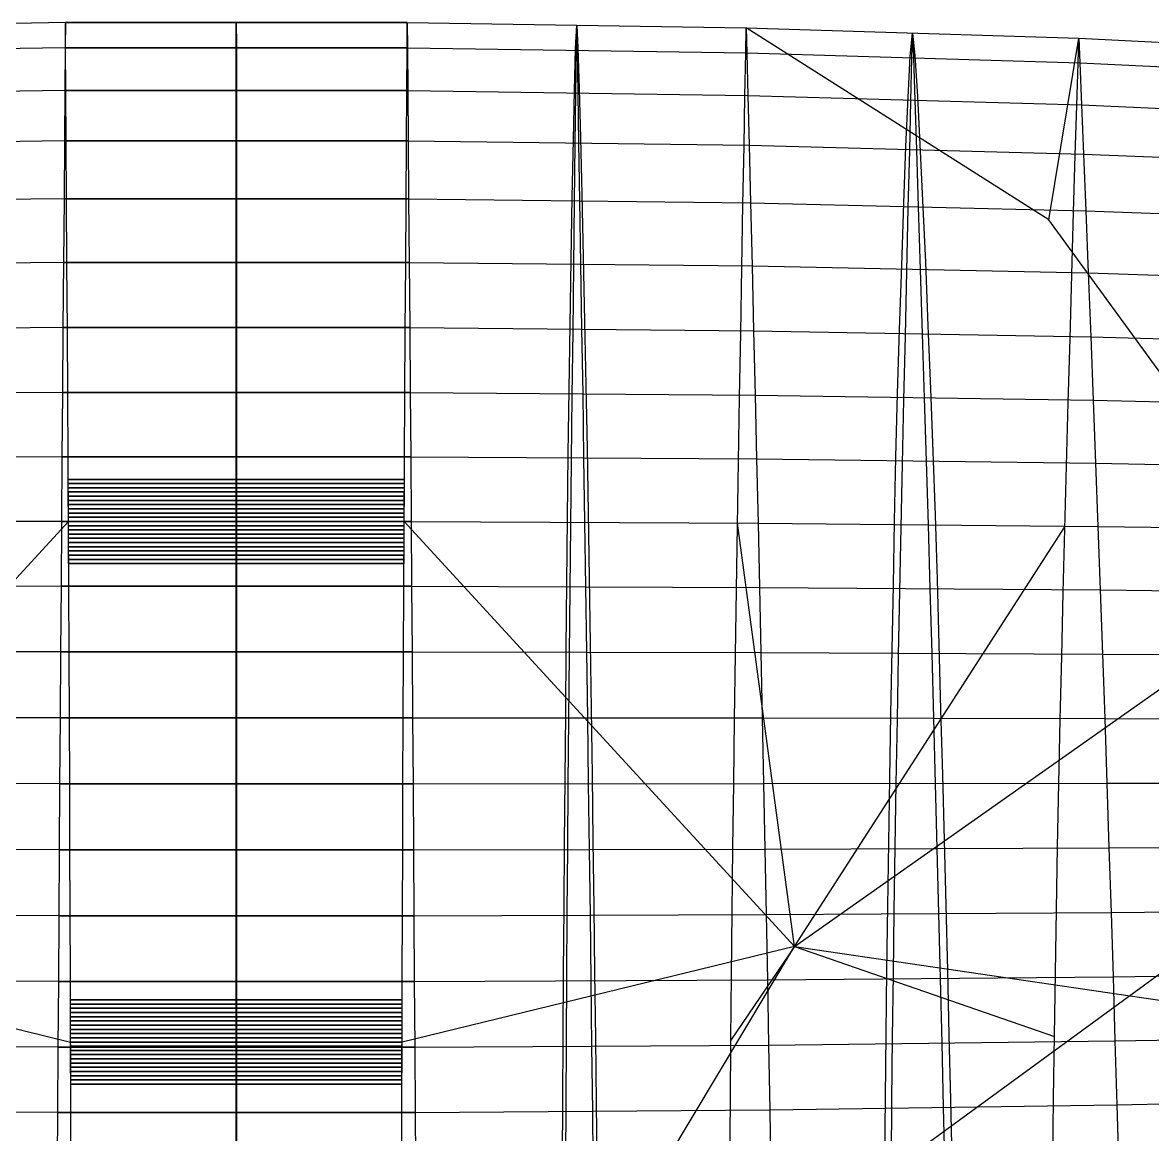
# Model space of a CAD drawing. Extents: x -454 to 454, y -3 to 309.
# Drawn here: x -30.5 to 130.6, y 150.8 to 309.2 of the extents above; entities that cross this region are included whole.
import ezdxf

# ---------------------------------------------------------------- set-up
doc = ezdxf.new("R2010")
doc.units = 0

msp = doc.modelspace()

# ---------------------------------------------------------------- linework, layer by layer
at = {"layer": 'default', "color": 5, "linetype": 'CONTINUOUS'}
for p, q in [((-24.36, 309.24, 0.46), (-72.697, 308.49, 4.192)), ((-24.36, 309.24, 0.46), (-72.697, 308.49, 4.192)), ((-24.36, 309.24, 0.46), (-24.39, 305.655, -0.34)), ((-24.36, 309.24, 0.46), (24.36, 309.24, 0.46)), ((24.36, 309.24, 0.46), (-24.36, 309.24, 0.46)), ((24.36, 309.24, 0.46), (-24.36, 309.24, 0.46)), ((24.36, 309.24, 0.46), (24.39, 305.655, -0.34)), ((24.36, 309.24, 0.46), (72.697, 308.49, 4.192)), ((24.36, 309.24, 0.46), (72.697, 308.49, 4.192)), ((72.697, 308.49, 4.192), (72.787, 304.93, 3.401)), ((72.697, 308.49, 4.192), (120.119, 307, 11.538)), ((72.697, 308.49, 4.192), (120.119, 307, 11.538)), ((120.119, 307, 11.538), (120.264, 303.491, 10.762)), ((120.119, 307, 11.538), (166.143, 304.789, 22.268)), ((120.119, 307, 11.538), (166.143, 304.789, 22.268)), ((-24.39, 305.655, -0.34), (-72.787, 304.93, 3.401)), ((-24.39, 305.655, -0.34), (-24.441, 299.545, -1.688)), ((-24.39, 305.655, -0.34), (24.39, 305.655, -0.34)), ((24.39, 305.655, -0.34), (-24.39, 305.655, -0.34)), ((24.39, 305.655, -0.34), (24.441, 299.545, -1.688)), ((24.39, 305.655, -0.34), (72.787, 304.93, 3.401)), ((72.787, 304.93, 3.401), (72.939, 298.864, 2.066)), ((72.787, 304.93, 3.401), (120.264, 303.491, 10.762)), ((120.264, 303.491, 10.762), (120.508, 297.512, 9.453)), ((120.264, 303.491, 10.762), (166.343, 301.357, 21.516)), ((-24.441, 299.545, -1.688), (-72.939, 298.864, 2.066)), ((-24.441, 299.545, -1.688), (-24.5, 292.384, -3.26)), ((-24.441, 299.545, -1.688), (24.441, 299.545, -1.688)), ((24.441, 299.545, -1.688), (-24.441, 299.545, -1.688)), ((24.441, 299.545, -1.688), (24.5, 292.384, -3.26)), ((24.441, 299.545, -1.688), (72.939, 298.864, 2.066)), ((72.939, 298.864, 2.066), (73.115, 291.754, 0.51)), ((72.939, 298.864, 2.066), (120.508, 297.512, 9.453)), ((120.508, 297.512, 9.453), (120.793, 290.504, 7.929)), ((120.508, 297.512, 9.453), (166.68, 295.507, 20.248)), ((-24.5, 292.384, -3.26), (-73.115, 291.754, 0.51)), ((-24.5, 292.384, -3.26), (-24.568, 284.126, -5.048)), ((-24.5, 292.384, -3.26), (24.5, 292.384, -3.26)), ((24.5, 292.384, -3.26), (-24.5, 292.384, -3.26)), ((24.5, 292.384, -3.26), (24.568, 284.126, -5.048)), ((24.5, 292.384, -3.26), (73.115, 291.754, 0.51)), ((73.115, 291.754, 0.51), (73.316, 283.555, -1.259)), ((73.115, 291.754, 0.51), (120.793, 290.504, 7.929)), ((120.793, 290.504, 7.929), (121.118, 282.423, 6.194)), ((120.793, 290.504, 7.929), (167.074, 288.651, 18.77)), ((-24.568, 284.126, -5.048), (-73.316, 283.555, -1.259)), ((-24.568, 284.126, -5.048), (-24.641, 275.08, -6.983)), ((-24.568, 284.126, -5.048), (24.568, 284.126, -5.048)), ((24.568, 284.126, -5.048), (-24.568, 284.126, -5.048)), ((24.568, 284.126, -5.048), (24.641, 275.08, -6.983)), ((24.568, 284.126, -5.048), (73.316, 283.555, -1.259)), ((73.316, 283.555, -1.259), (73.534, 274.574, -3.175)), ((73.316, 283.555, -1.259), (121.118, 282.423, 6.194)), ((121.118, 282.423, 6.194), (121.469, 273.57, 4.316)), ((121.118, 282.423, 6.194), (167.521, 280.745, 17.088)), ((-24.641, 275.08, -6.983), (-73.534, 274.574, -3.175)), ((-24.641, 275.08, -6.983), (-24.715, 265.774, -8.946)), ((-24.641, 275.08, -6.983), (24.641, 275.08, -6.983)), ((24.641, 275.08, -6.983), (-24.641, 275.08, -6.983)), ((24.641, 275.08, -6.983), (24.715, 265.774, -8.946)), ((24.641, 275.08, -6.983), (73.534, 274.574, -3.175)), ((73.534, 274.574, -3.175), (73.755, 265.334, -5.118)), ((73.534, 274.574, -3.175), (121.469, 273.57, 4.316)), ((121.469, 273.57, 4.316), (121.825, 264.463, 2.411)), ((121.469, 273.57, 4.316), (168.006, 272.084, 15.267)), ((-24.715, 265.774, -8.946), (-73.755, 265.334, -5.118)), ((-24.715, 265.774, -8.946), (-24.787, 256.536, -10.861)), ((-24.715, 265.774, -8.946), (24.715, 265.774, -8.946)), ((24.715, 265.774, -8.946), (-24.715, 265.774, -8.946)), ((24.715, 265.774, -8.946), (24.787, 256.536, -10.861)), ((24.715, 265.774, -8.946), (73.755, 265.334, -5.118)), ((73.755, 265.334, -5.118), (73.97, 256.162, -7.014)), ((73.755, 265.334, -5.118), (121.825, 264.463, 2.411)), ((121.825, 264.463, 2.411), (122.173, 255.423, 0.552)), ((121.825, 264.463, 2.411), (168.497, 263.174, 13.42)), ((-24.787, 256.536, -10.861), (-73.97, 256.162, -7.014)), ((-24.787, 256.536, -10.861), (-24.857, 247.366, -12.727)), ((-24.787, 256.536, -10.861), (24.787, 256.536, -10.861)), ((24.787, 256.536, -10.861), (-24.787, 256.536, -10.861)), ((24.787, 256.536, -10.861), (24.857, 247.366, -12.727)), ((24.787, 256.536, -10.861), (73.97, 256.162, -7.014)), ((73.97, 256.162, -7.014), (74.18, 247.058, -8.862)), ((73.97, 256.162, -7.014), (122.173, 255.423, 0.552)), ((122.173, 255.423, 0.552), (122.511, 246.449, -1.26)), ((122.173, 255.423, 0.552), (168.977, 254.329, 11.618)), ((-24.857, 247.366, -12.727), (-74.18, 247.058, -8.862)), ((-24.857, 247.366, -12.727), (-24.927, 238.175, -14.563)), ((-24.857, 247.366, -12.727), (24.857, 247.366, -12.727)), ((24.857, 247.366, -12.727), (-24.857, 247.366, -12.727)), ((24.857, 247.366, -12.727), (24.927, 238.175, -14.563)), ((24.857, 247.366, -12.727), (74.18, 247.058, -8.862)), ((74.18, 247.058, -8.862), (74.386, 237.932, -10.68)), ((74.18, 247.058, -8.862), (122.511, 246.449, -1.26)), ((122.511, 246.449, -1.26), (122.845, 237.453, -3.042)), ((122.511, 246.449, -1.26), (169.444, 245.55, 9.861)), ((-24.927, 238.175, -14.563), (-74.386, 237.932, -10.68)), ((-24.927, 238.175, -14.563), (-24.995, 228.918, -16.368)), ((-24.927, 238.175, -14.563), (24.927, 238.175, -14.563)), ((24.927, 238.175, -14.563), (-24.927, 238.175, -14.563)), ((24.927, 238.175, -14.563), (24.995, 228.918, -16.368)), ((24.927, 238.175, -14.563), (74.386, 237.932, -10.68)), ((74.386, 237.932, -10.68), (74.589, 228.742, -12.467)), ((74.386, 237.932, -10.68), (122.845, 237.453, -3.042)), ((122.845, 237.453, -3.042), (123.172, 228.395, -4.796)), ((122.845, 237.453, -3.042), (169.904, 236.749, 8.132)), ((-24.995, 228.918, -16.368), (-74.589, 228.742, -12.467)), ((-24.995, 228.918, -16.368), (-25.061, 219.582, -18.139)), ((-24.995, 228.918, -16.368), (24.995, 228.918, -16.368)), ((24.995, 228.918, -16.368), (-24.995, 228.918, -16.368)), ((24.995, 228.918, -16.368), (25.061, 219.582, -18.139)), ((24.995, 228.918, -16.368), (74.589, 228.742, -12.467)), ((74.589, 228.742, -12.467), (74.789, 219.471, -14.22)), ((74.589, 228.742, -12.467), (123.172, 228.395, -4.796)), ((123.172, 228.395, -4.796), (123.494, 219.257, -6.515)), ((123.172, 228.395, -4.796), (170.357, 227.886, 6.431)), ((-25.061, 219.582, -18.139), (-74.789, 219.471, -14.22)), ((-25.061, 219.582, -18.139), (-25.127, 210.199, -19.875)), ((-25.061, 219.582, -18.139), (25.061, 219.582, -18.139)), ((25.061, 219.582, -18.139), (-25.061, 219.582, -18.139)), ((25.061, 219.582, -18.139), (25.127, 210.199, -19.875)), ((25.061, 219.582, -18.139), (74.789, 219.471, -14.22)), ((74.789, 219.471, -14.22), (74.984, 210.155, -15.94)), ((74.789, 219.471, -14.22), (123.494, 219.257, -6.515)), ((123.494, 219.257, -6.515), (123.809, 210.074, -8.202)), ((123.494, 219.257, -6.515), (170.801, 218.947, 4.762)), ((-25.127, 210.199, -19.875), (-74.984, 210.155, -15.94)), ((-25.127, 210.199, -19.875), (-25.191, 200.791, -21.564)), ((-25.127, 210.199, -19.875), (25.127, 210.199, -19.875)), ((25.127, 210.199, -19.875), (-25.127, 210.199, -19.875)), ((25.127, 210.199, -19.875), (25.191, 200.791, -21.564)), ((25.127, 210.199, -19.875), (74.984, 210.155, -15.94)), ((74.984, 210.155, -15.94), (75.174, 200.814, -17.612)), ((74.984, 210.155, -15.94), (123.809, 210.074, -8.202)), ((123.809, 210.074, -8.202), (124.116, 200.867, -9.843)), ((123.809, 210.074, -8.202), (171.237, 209.962, 3.125)), ((-25.191, 200.791, -21.564), (-75.174, 200.814, -17.612)), ((-25.191, 200.791, -21.564), (-25.253, 191.38, -23.211)), ((-25.191, 200.791, -21.564), (25.191, 200.791, -21.564)), ((25.191, 200.791, -21.564), (-25.191, 200.791, -21.564)), ((25.191, 200.791, -21.564), (75.174, 200.814, -17.612)), ((25.191, 200.791, -21.564), (25.253, 191.38, -23.211)), ((75.174, 200.814, -17.612), (124.116, 200.867, -9.843)), ((75.174, 200.814, -17.612), (75.359, 191.47, -19.243)), ((124.116, 200.867, -9.843), (171.66, 200.954, 1.532)), ((124.116, 200.867, -9.843), (124.416, 191.657, -11.444)), ((124.416, 191.657, -11.444), (172.074, 191.943, -0.023)), ((-25.253, 191.38, -23.211), (-75.359, 191.47, -19.243)), ((-25.253, 191.38, -23.211), (-25.313, 181.981, -24.813)), ((-25.253, 191.38, -23.211), (25.253, 191.38, -23.211)), ((25.253, 191.38, -23.211), (-25.253, 191.38, -23.211)), ((25.253, 191.38, -23.211), (75.359, 191.47, -19.243)), ((25.253, 191.38, -23.211), (25.313, 181.981, -24.813)), ((75.359, 191.47, -19.243), (124.416, 191.657, -11.444)), ((75.359, 191.47, -19.243), (75.539, 182.139, -20.83)), ((124.416, 191.657, -11.444), (124.707, 182.459, -13.002)), ((-25.313, 181.981, -24.813), (-75.539, 182.139, -20.83)), ((25.313, 181.981, -24.813), (75.539, 182.139, -20.83)), ((75.539, 182.139, -20.83), (124.707, 182.459, -13.002)), ((75.539, 182.139, -20.83), (75.715, 172.829, -22.381)), ((124.707, 182.459, -13.002), (172.477, 182.943, -1.537)), ((124.707, 182.459, -13.002), (124.991, 173.282, -14.524)), ((-25.313, 181.981, -24.813), (-25.372, 172.605, -26.378)), ((-25.313, 181.981, -24.813), (25.313, 181.981, -24.813)), ((25.313, 181.981, -24.813), (-25.313, 181.981, -24.813)), ((25.313, 181.981, -24.813), (25.372, 172.605, -26.378)), ((-25.372, 172.605, -26.378), (-75.715, 172.829, -22.381)), ((-25.372, 172.605, -26.378), (-25.429, 163.256, -27.895)), ((-25.372, 172.605, -26.378), (25.372, 172.605, -26.378)), ((25.372, 172.605, -26.378), (-25.372, 172.605, -26.378)), ((25.372, 172.605, -26.378), (75.715, 172.829, -22.381)), ((25.372, 172.605, -26.378), (25.429, 163.256, -27.895)), ((75.715, 172.829, -22.381), (124.991, 173.282, -14.524)), ((75.715, 172.829, -22.381), (75.886, 163.546, -23.883)), ((124.991, 173.282, -14.524), (172.87, 173.964, -3.015)), ((124.991, 173.282, -14.524), (125.267, 164.132, -16)), ((125.267, 164.132, -16), (173.252, 165.012, -4.449)), ((-25.429, 163.256, -27.895), (-75.886, 163.546, -23.883)), ((-25.429, 163.256, -27.895), (-25.485, 153.944, -29.364)), ((-25.429, 163.256, -27.895), (25.429, 163.256, -27.895)), ((25.429, 163.256, -27.895), (-25.429, 163.256, -27.895)), ((25.429, 163.256, -27.895), (75.886, 163.546, -23.883)), ((25.429, 163.256, -27.895), (25.485, 153.944, -29.364)), ((75.886, 163.546, -23.883), (125.267, 164.132, -16)), ((75.886, 163.546, -23.883), (76.051, 154.3, -25.338)), ((125.267, 164.132, -16), (125.534, 155.018, -17.429)), ((76.051, 154.3, -25.338), (125.534, 155.018, -17.429)), ((125.534, 155.018, -17.429), (173.621, 156.094, -5.838)), ((125.534, 155.018, -17.429), (125.792, 145.946, -18.805)), ((-25.485, 153.944, -29.364), (-76.051, 154.3, -25.338)), ((-25.485, 153.944, -29.364), (-25.538, 144.675, -30.777)), ((-25.485, 153.944, -29.364), (25.485, 153.944, -29.364)), ((25.485, 153.944, -29.364), (-25.485, 153.944, -29.364)), ((25.485, 153.944, -29.364), (76.051, 154.3, -25.338)), ((25.485, 153.944, -29.364), (25.538, 144.675, -30.777)), ((76.051, 154.3, -25.338), (76.211, 145.097, -26.739))]:
    msp.add_line(p, q, dxfattribs=at)
at = {"layer": 'default', "color": 3, "linetype": 'CONTINUOUS'}
for p, q in [((-24.337, 305.63, 1.064), (-24.36, 309.24, 0.46)), ((24.337, 305.63, 1.064), (24.36, 309.24, 0.46)), ((72.63, 304.905, 4.787), (72.697, 308.49, 4.192)), ((120.011, 303.465, 12.114), (120.119, 307, 11.538)), ((-24.299, 299.477, 2.083), (-24.337, 305.63, 1.064)), ((24.299, 299.477, 2.083), (24.337, 305.63, 1.064)), ((72.516, 298.794, 5.79), (72.63, 304.905, 4.787)), ((119.829, 297.439, 13.085), (120.011, 303.465, 12.114)), ((-24.254, 292.26, 3.267), (-24.299, 299.477, 2.083)), ((24.254, 292.26, 3.267), (24.299, 299.477, 2.083)), ((72.384, 291.628, 6.954), (72.516, 298.794, 5.79)), ((119.618, 290.373, 14.214), (119.829, 297.439, 13.085)), ((-24.204, 283.947, 4.609), (-24.254, 292.26, 3.267)), ((24.204, 283.947, 4.609), (24.254, 292.26, 3.267)), ((72.234, 283.372, 8.274), (72.384, 291.628, 6.954)), ((119.379, 282.232, 15.492), (119.618, 290.373, 14.214)), ((-24.149, 274.854, 6.057), (-24.204, 283.947, 4.609)), ((24.149, 274.854, 6.057), (24.204, 283.947, 4.609)), ((72.072, 274.342, 9.699), (72.234, 283.372, 8.274)), ((119.121, 273.328, 16.872), (119.379, 282.232, 15.492)), ((-24.094, 265.502, 7.519), (-24.149, 274.854, 6.057)), ((24.094, 265.502, 7.519), (24.149, 274.854, 6.057)), ((71.908, 265.055, 11.138), (72.072, 274.342, 9.699)), ((118.861, 264.17, 18.266), (119.121, 273.328, 16.872)), ((-24.04, 256.227, 8.936), (-24.094, 265.502, 7.519)), ((24.04, 256.227, 8.936), (24.094, 265.502, 7.519)), ((71.75, 255.844, 12.532), (71.908, 265.055, 11.138)), ((118.609, 255.088, 19.615), (118.861, 264.17, 18.266)), ((-23.988, 247.023, 10.312), (-24.04, 256.227, 8.936)), ((23.988, 247.023, 10.312), (24.04, 256.227, 8.936)), ((71.596, 246.705, 13.886), (71.75, 255.844, 12.532)), ((118.363, 246.076, 20.926), (118.609, 255.088, 19.615)), ((-23.938, 237.822, 11.647), (-23.988, 247.023, 10.312)), ((23.938, 237.822, 11.647), (23.988, 247.023, 10.312)), ((71.447, 237.568, 15.198), (71.596, 246.705, 13.886)), ((118.126, 237.066, 22.197), (118.363, 246.076, 20.926)), ((-23.889, 228.582, 12.941), (-23.938, 237.822, 11.647)), ((23.889, 228.582, 12.941), (23.938, 237.822, 11.647)), ((71.303, 228.391, 16.471), (71.447, 237.568, 15.198)), ((117.896, 228.018, 23.428), (118.126, 237.066, 22.197)), ((-23.843, 219.313, 14.176), (-23.889, 228.582, 12.941)), ((23.843, 219.313, 14.176), (23.889, 228.582, 12.941)), ((71.165, 219.187, 17.685), (71.303, 228.391, 16.471)), ((117.676, 218.942, 24.603), (117.896, 228.018, 23.428)), ((-23.798, 210.05, 15.35), (-23.843, 219.313, 14.176)), ((23.798, 210.05, 15.35), (23.843, 219.313, 14.176)), ((71.034, 209.989, 18.839), (71.165, 219.187, 17.685)), ((117.468, 209.872, 25.718), (117.676, 218.942, 24.603)), ((-23.757, 200.812, 16.448), (-23.798, 210.05, 15.35)), ((23.757, 200.812, 16.448), (23.798, 210.05, 15.35)), ((70.911, 200.815, 19.918), (71.034, 209.989, 18.839)), ((117.273, 200.827, 26.761), (117.468, 209.872, 25.718)), ((-23.718, 191.606, 17.47), (-23.757, 200.812, 16.448)), ((23.718, 191.606, 17.47), (23.757, 200.812, 16.448)), ((70.797, 191.672, 20.923), (70.911, 200.815, 19.918)), ((117.091, 191.812, 27.731), (117.273, 200.827, 26.761)), ((116.924, 182.821, 28.625), (117.091, 191.812, 27.731)), ((-23.683, 182.423, 18.414), (-23.718, 191.606, 17.47)), ((23.683, 182.423, 18.414), (23.718, 191.606, 17.47)), ((70.692, 182.554, 21.85), (70.797, 191.672, 20.923)), ((-23.65, 173.251, 19.275), (-23.683, 182.423, 18.414)), ((23.65, 173.251, 19.275), (23.683, 182.423, 18.414)), ((70.596, 173.445, 22.695), (70.692, 182.554, 21.85)), ((116.772, 173.84, 29.44), (116.924, 182.821, 28.625)), ((-23.621, 164.09, 20.051), (-23.65, 173.251, 19.275)), ((23.621, 164.09, 20.051), (23.65, 173.251, 19.275)), ((70.509, 164.348, 23.456), (70.596, 173.445, 22.695)), ((116.635, 164.871, 30.172), (116.772, 173.84, 29.44)), ((70.432, 155.292, 24.132), (70.509, 164.348, 23.456)), ((116.513, 155.941, 30.822), (116.635, 164.871, 30.172)), ((-23.595, 154.97, 20.741), (-23.621, 164.09, 20.051)), ((23.595, 154.97, 20.741), (23.621, 164.09, 20.051)), ((-23.573, 145.917, 21.334), (-23.595, 154.97, 20.741)), ((23.573, 145.917, 21.334), (23.595, 154.97, 20.741)), ((70.366, 146.303, 24.713), (70.432, 155.292, 24.132)), ((116.409, 147.078, 31.379), (116.513, 155.941, 30.822))]:
    msp.add_line(p, q, dxfattribs=at)
at = {"layer": 'default', "color": 4, "linetype": 'CONTINUOUS'}
for p, q in [((0, 309.24, 0.46), (-0.001, 306.009, -1.938)), ((-0.001, 305.907, 2.729), (0, 309.24, 0.46)), ((0, 309.24, 0.46), (0.001, 306.009, -1.938)), ((0.001, 305.907, 2.729), (0, 309.24, 0.46)), ((48.36, 305.542, 4.576), (48.529, 308.865, 2.326)), ((48.529, 308.865, 2.326), (48.709, 305.646, -0.056)), ((96.078, 304.455, 10.069), (96.408, 307.745, 7.865)), ((96.408, 307.745, 7.865), (96.759, 304.561, 5.525)), ((-0.001, 306.009, -1.938), (-0.001, 300.126, -4.33)), ((-0.001, 299.929, 4.83), (-0.001, 305.907, 2.729)), ((0.001, 306.009, -1.938), (0.001, 300.126, -4.33)), ((0.001, 299.929, 4.83), (0.001, 305.907, 2.729)), ((48.203, 299.585, 6.66), (48.36, 305.542, 4.576)), ((48.709, 305.646, -0.056), (48.889, 299.784, -2.433)), ((95.774, 298.559, 12.109), (96.078, 304.455, 10.069)), ((96.759, 304.561, 5.525), (97.11, 298.763, 3.189)), ((-0.001, 300.126, -4.33), (-0.004, 293.144, -6.75)), ((-0.004, 292.849, 6.89), (-0.001, 299.929, 4.83)), ((0.001, 300.126, -4.33), (0.004, 293.144, -6.75)), ((0.004, 292.849, 6.89), (0.001, 299.929, 4.83)), ((48.889, 299.784, -2.433), (49.073, 292.827, -4.839)), ((48.052, 292.529, 8.704), (48.203, 299.585, 6.66)), ((95.477, 291.576, 14.108), (95.774, 298.559, 12.109)), ((97.11, 298.763, 3.189), (97.467, 291.881, 0.823)), ((-0.004, 293.144, -6.75), (-0.005, 285.045, -9.322)), ((-0.004, 284.654, 9.021), (-0.004, 292.849, 6.89)), ((0.004, 293.144, -6.75), (0.005, 285.045, -9.322)), ((0.004, 284.654, 9.021), (0.004, 292.849, 6.89)), ((47.893, 284.361, 10.816), (48.052, 292.529, 8.704)), ((49.073, 292.827, -4.839), (49.267, 284.757, -7.395)), ((95.167, 283.492, 16.175), (95.477, 291.576, 14.108)), ((97.467, 291.881, 0.823), (97.845, 283.899, -1.691)), ((-0.005, 285.045, -9.322), (-0.007, 276.138, -11.964)), ((-0.007, 275.659, 11.158), (-0.004, 284.654, 9.021)), ((0.007, 275.659, 11.158), (0.004, 284.654, 9.021)), ((0.005, 285.045, -9.322), (0.007, 276.138, -11.964)), ((47.736, 275.397, 12.936), (47.893, 284.361, 10.816)), ((49.267, 284.757, -7.395), (49.467, 275.881, -10.022)), ((97.845, 283.899, -1.691), (98.234, 275.118, -4.276)), ((94.86, 274.621, 18.248), (95.167, 283.492, 16.175)), ((-0.007, 276.138, -11.964), (-0.009, 266.938, -14.514)), ((-0.009, 266.383, 13.217), (-0.007, 275.659, 11.158)), ((0.007, 276.138, -11.964), (0.009, 266.938, -14.514)), ((0.009, 266.383, 13.217), (0.007, 275.659, 11.158)), ((49.467, 275.881, -10.022), (49.661, 266.715, -12.558)), ((47.584, 266.153, 14.979), (47.736, 275.397, 12.936)), ((94.563, 265.473, 20.245), (94.86, 274.621, 18.248)), ((98.234, 275.118, -4.276), (98.611, 266.05, -6.77)), ((-0.009, 266.938, -14.514), (-0.01, 257.79, -16.965)), ((-0.009, 257.167, 15.156), (-0.009, 266.383, 13.217)), ((0.009, 266.938, -14.514), (0.01, 257.79, -16.965)), ((0.009, 257.167, 15.156), (0.009, 266.383, 13.217)), ((47.439, 256.969, 16.901), (47.584, 266.153, 14.979)), ((49.661, 266.715, -12.558), (49.846, 257.599, -14.995)), ((98.611, 266.05, -6.77), (98.971, 257.033, -9.168)), ((94.282, 256.384, 22.125), (94.563, 265.473, 20.245)), ((-0.01, 257.79, -16.965), (-0.012, 248.697, -19.328)), ((0.01, 257.79, -16.965), (0.012, 248.697, -19.328)), ((-0.013, 247.978, 16.793), (-0.009, 257.167, 15.156)), ((0.013, 247.978, 16.793), (0.009, 257.167, 15.156)), ((47.321, 247.811, 18.525), (47.439, 256.969, 16.901)), ((49.846, 257.599, -14.995), (50.024, 248.539, -17.345)), ((94.048, 247.322, 23.712), (94.282, 256.384, 22.125)), ((98.971, 257.033, -9.168), (99.319, 248.07, -11.481)), ((-0.012, 248.697, -19.328), (-0.015, 239.529, -21.424)), ((0.012, 248.697, -19.328), (0.015, 239.529, -21.424)), ((50.024, 248.539, -17.345), (50.185, 239.403, -19.429)), ((99.319, 248.07, -11.481), (99.63, 239.032, -13.533)), ((-0.015, 238.746, 18.126), (-0.013, 247.978, 16.793)), ((0.015, 238.746, 18.126), (0.013, 247.978, 16.793)), ((47.223, 238.611, 19.847), (47.321, 247.811, 18.525)), ((93.857, 238.218, 25.002), (94.048, 247.322, 23.712)), ((-0.02, 229.467, 19.419), (-0.015, 238.746, 18.126)), ((-0.015, 239.529, -21.424), (-0.017, 230.241, -23.244)), ((0.015, 239.529, -21.424), (0.017, 230.241, -23.244)), ((0.02, 229.467, 19.419), (0.015, 238.746, 18.126)), ((47.132, 229.365, 21.13), (47.223, 238.611, 19.847)), ((50.185, 239.403, -19.429), (50.324, 230.148, -21.241)), ((99.63, 239.032, -13.533), (99.899, 229.877, -15.317)), ((93.674, 229.068, 26.254), (93.857, 238.218, 25.002)), ((-0.02, 220.152, 20.634), (-0.02, 229.467, 19.419)), ((-0.017, 230.241, -23.244), (-0.015, 220.873, -25.03)), ((0.017, 230.241, -23.244), (0.015, 220.873, -25.03)), ((0.02, 220.152, 20.634), (0.02, 229.467, 19.419)), ((47.039, 220.085, 22.355), (47.132, 229.365, 21.13)), ((50.324, 230.148, -21.241), (50.455, 220.813, -23.017)), ((93.495, 219.886, 27.449), (93.674, 229.068, 26.254)), ((99.899, 229.877, -15.317), (100.16, 220.642, -17.068)), ((-0.015, 220.873, -25.03), (-0.018, 211.457, -26.78)), ((0.015, 220.873, -25.03), (0.018, 211.457, -26.78)), ((50.455, 220.813, -23.017), (50.59, 211.431, -24.759)), ((-0.023, 210.843, 21.808), (-0.02, 220.152, 20.634)), ((0.023, 210.843, 21.808), (0.02, 220.152, 20.634)), ((46.956, 210.806, 23.499), (47.039, 220.085, 22.355)), ((93.329, 210.706, 28.584), (93.495, 219.886, 27.449)), ((100.16, 220.642, -17.068), (100.42, 211.36, -18.785)), ((-0.018, 211.457, -26.78), (-0.015, 202.017, -28.483)), ((0.018, 211.457, -26.78), (0.015, 202.017, -28.483)), ((50.59, 211.431, -24.759), (50.714, 202.025, -26.454)), ((100.42, 211.36, -18.785), (100.667, 202.055, -20.455)), ((-0.023, 201.555, 22.907), (-0.023, 210.843, 21.808)), ((0.023, 201.555, 22.907), (0.023, 210.843, 21.808)), ((46.874, 201.55, 24.589), (46.956, 210.806, 23.499)), ((93.17, 201.547, 29.647), (93.329, 210.706, 28.584)), ((-0.025, 192.296, 23.931), (-0.023, 201.555, 22.907)), ((-0.015, 202.017, -28.483), (-0.015, 192.578, -30.143)), ((0.015, 202.017, -28.483), (0.015, 192.578, -30.143)), ((0.025, 192.296, 23.931), (0.023, 201.555, 22.907)), ((46.799, 192.324, 25.604), (46.874, 201.55, 24.589)), ((50.714, 202.025, -26.454), (50.839, 192.619, -28.106)), ((93.026, 192.415, 30.616), (93.17, 201.547, 29.647)), ((100.667, 202.055, -20.455), (100.911, 192.749, -22.084)), ((-0.026, 183.059, 24.875), (-0.025, 192.296, 23.931)), ((-0.015, 192.578, -30.143), (-0.012, 183.153, -31.758)), ((0.015, 192.578, -30.143), (0.012, 183.153, -31.758)), ((0.026, 183.059, 24.875), (0.025, 192.296, 23.931)), ((46.73, 183.119, 26.54), (46.799, 192.324, 25.604)), ((50.839, 192.619, -28.106), (50.958, 183.228, -29.714)), ((92.891, 183.306, 31.528), (93.026, 192.415, 30.616)), ((100.911, 192.749, -22.084), (101.146, 183.459, -23.668)), ((-0.027, 173.828, 25.738), (-0.026, 183.059, 24.875)), ((-0.012, 183.153, -31.758), (-0.015, 173.749, -33.335)), ((0.012, 183.153, -31.758), (0.015, 173.749, -33.335)), ((0.027, 173.828, 25.738), (0.026, 183.059, 24.875)), ((46.667, 173.92, 27.395), (46.73, 183.119, 26.54)), ((50.958, 183.228, -29.714), (51.08, 173.858, -31.283)), ((92.768, 174.203, 32.36), (92.891, 183.306, 31.528)), ((101.146, 183.459, -23.668), (101.381, 174.189, -25.216)), ((92.655, 165.112, 33.108), (92.768, 174.203, 32.36)), ((101.381, 174.189, -25.216), (101.606, 164.943, -26.716)), ((-0.027, 164.608, 26.515), (-0.027, 173.828, 25.738)), ((-0.015, 173.749, -33.335), (-0.015, 164.37, -34.864)), ((0.015, 173.749, -33.335), (0.015, 164.37, -34.864)), ((0.027, 164.608, 26.515), (0.027, 173.828, 25.738)), ((46.608, 164.733, 28.164), (46.667, 173.92, 27.395)), ((51.08, 173.858, -31.283), (51.194, 164.512, -32.805)), ((-0.03, 155.426, 27.206), (-0.027, 164.608, 26.515)), ((-0.015, 164.37, -34.864), (-0.017, 155.027, -36.345)), ((0.015, 164.37, -34.864), (0.017, 155.027, -36.345)), ((0.03, 155.426, 27.206), (0.027, 164.608, 26.515)), ((46.56, 155.583, 28.849), (46.608, 164.733, 28.164)), ((51.194, 164.512, -32.805), (51.307, 155.202, -34.279)), ((92.559, 156.059, 33.773), (92.655, 165.112, 33.108)), ((101.606, 164.943, -26.716), (101.826, 155.732, -28.17)), ((-0.03, 146.308, 27.801), (-0.03, 155.426, 27.206)), ((-0.017, 155.027, -36.345), (-0.019, 145.721, -37.771)), ((0.017, 155.027, -36.345), (0.019, 145.721, -37.771)), ((0.03, 146.308, 27.801), (0.03, 155.426, 27.206)), ((46.516, 146.496, 29.437), (46.56, 155.583, 28.849)), ((51.307, 155.202, -34.279), (51.416, 145.93, -35.698)), ((92.474, 147.068, 34.343), (92.559, 156.059, 33.773)), ((101.826, 155.732, -28.17), (102.038, 146.559, -29.57))]:
    msp.add_line(p, q, dxfattribs=at)
at = {"layer": 'default', "color": 7, "linetype": 'CONTINUOUS'}
for p, q in [((0, 309.24, 0.46), (0, 305.655, -0.34)), ((0, 305.63, 1.064), (0, 309.24, 0.46)), ((48.483, 305.268, 2.925), (48.529, 308.865, 2.326)), ((48.529, 308.865, 2.326), (48.589, 305.293, 1.531)), ((96.32, 304.185, 8.45), (96.408, 307.745, 7.865)), ((96.408, 307.745, 7.865), (96.525, 304.211, 7.081)), ((0, 305.655, -0.34), (0, 299.545, -1.688)), ((0, 299.477, 2.083), (0, 305.63, 1.064)), ((48.407, 299.136, 3.936), (48.483, 305.268, 2.925)), ((48.589, 305.293, 1.531), (48.69, 299.204, 0.189)), ((96.173, 298.117, 9.437), (96.32, 304.185, 8.45)), ((96.525, 304.211, 7.081), (96.724, 298.188, 5.76)), ((0, 299.545, -1.688), (0, 292.384, -3.26)), ((0, 292.26, 3.267), (0, 299.477, 2.083)), ((48.319, 291.944, 5.111), (48.407, 299.136, 3.936)), ((48.69, 299.204, 0.189), (48.808, 292.069, -1.375)), ((96.001, 291, 10.584), (96.173, 298.117, 9.437)), ((96.724, 298.188, 5.76), (96.954, 291.129, 4.22)), ((0, 292.384, -3.26), (0, 284.126, -5.048)), ((0, 283.947, 4.609), (0, 292.26, 3.267)), ((48.219, 283.659, 6.442), (48.319, 291.944, 5.111)), ((48.808, 292.069, -1.375), (48.942, 283.84, -3.153)), ((95.806, 282.802, 11.883), (96.001, 291, 10.584)), ((96.954, 291.129, 4.22), (97.217, 282.989, 2.467)), ((0, 284.126, -5.048), (0, 275.08, -6.983)), ((0, 274.854, 6.057), (0, 283.947, 4.609)), ((48.11, 274.598, 7.878), (48.219, 283.659, 6.442)), ((48.942, 283.84, -3.153), (49.087, 274.827, -5.079)), ((95.597, 273.835, 13.286), (95.806, 282.802, 11.883)), ((97.217, 282.989, 2.467), (97.502, 274.072, 0.57)), ((0, 275.08, -6.983), (0, 265.774, -8.946)), ((0, 265.502, 7.519), (0, 274.854, 6.057)), ((48.001, 265.278, 9.328), (48.11, 274.598, 7.878)), ((49.087, 274.827, -5.079), (49.235, 265.554, -7.032)), ((97.502, 274.072, 0.57), (97.79, 264.899, -1.354)), ((95.385, 264.613, 14.702), (95.597, 273.835, 13.286)), ((0, 265.774, -8.946), (0, 256.536, -10.861)), ((0, 256.227, 8.936), (0, 265.502, 7.519)), ((47.895, 256.036, 10.734), (48.001, 265.278, 9.328)), ((49.235, 265.554, -7.032), (49.379, 256.349, -8.937)), ((95.179, 255.466, 16.074), (95.385, 264.613, 14.702)), ((97.79, 264.899, -1.354), (98.071, 255.792, -3.231)), ((0, 256.536, -10.861), (0, 247.366, -12.727)), ((0, 247.023, 10.312), (0, 256.227, 8.936)), ((49.379, 256.349, -8.937), (49.519, 247.212, -10.795)), ((47.792, 246.864, 12.099), (47.895, 256.036, 10.734)), ((94.98, 246.39, 17.406), (95.179, 255.466, 16.074)), ((98.071, 255.792, -3.231), (98.346, 246.753, -5.061)), ((0, 247.366, -12.727), (0, 238.175, -14.563)), ((0, 237.822, 11.647), (0, 247.023, 10.312)), ((47.693, 237.695, 13.423), (47.792, 246.864, 12.099)), ((49.519, 247.212, -10.795), (49.657, 238.053, -12.621)), ((98.346, 246.753, -5.061), (98.616, 237.693, -6.861)), ((94.787, 237.317, 18.698), (94.98, 246.39, 17.406)), ((0, 238.175, -14.563), (0, 228.918, -16.368)), ((0, 228.582, 12.941), (0, 237.822, 11.647)), ((47.596, 228.486, 14.706), (47.693, 237.695, 13.423)), ((49.657, 238.053, -12.621), (49.792, 228.83, -14.418)), ((94.599, 228.204, 19.949), (94.787, 237.317, 18.698)), ((98.616, 237.693, -6.861), (98.881, 228.568, -8.631)), ((0, 228.918, -16.368), (0, 219.582, -18.139)), ((49.792, 228.83, -14.418), (49.925, 219.527, -16.18)), ((0, 219.313, 14.176), (0, 228.582, 12.941)), ((47.504, 219.25, 15.931), (47.596, 228.486, 14.706)), ((94.42, 219.064, 21.144), (94.599, 228.204, 19.949)), ((98.881, 228.568, -8.631), (99.141, 219.364, -10.368)), ((0, 219.582, -18.139), (0, 210.199, -19.875)), ((0, 210.05, 15.35), (0, 219.313, 14.176)), ((47.416, 210.019, 17.094), (47.504, 219.25, 15.931)), ((49.925, 219.527, -16.18), (50.055, 210.177, -17.907)), ((99.141, 219.364, -10.368), (99.397, 210.115, -12.071)), ((94.251, 209.93, 22.279), (94.42, 219.064, 21.144)), ((0, 210.199, -19.875), (0, 200.791, -21.564)), ((0, 200.812, 16.448), (0, 210.05, 15.35)), ((47.334, 200.814, 18.183), (47.416, 210.019, 17.094)), ((50.055, 210.177, -17.907), (50.182, 200.803, -19.588)), ((94.092, 200.821, 23.34), (94.251, 209.93, 22.279)), ((99.397, 210.115, -12.071), (99.645, 200.841, -13.727)), ((0, 191.606, 17.47), (0, 200.812, 16.448)), ((0, 200.791, -21.564), (0, 191.38, -23.211)), ((47.258, 191.639, 19.197), (47.334, 200.814, 18.183)), ((50.182, 200.803, -19.588), (50.306, 191.425, -21.227)), ((93.944, 191.742, 24.327), (94.092, 200.821, 23.34)), ((99.645, 200.841, -13.727), (99.887, 191.564, -15.344)), ((93.808, 182.688, 25.237), (93.944, 191.742, 24.327)), ((0, 182.423, 18.414), (0, 191.606, 17.47)), ((0, 191.38, -23.211), (0, 181.981, -24.813)), ((47.187, 182.489, 20.132), (47.258, 191.639, 19.197)), ((50.306, 191.425, -21.227), (50.426, 182.06, -22.822)), ((99.887, 191.564, -15.344), (100.123, 182.299, -16.916)), ((0, 173.251, 19.275), (0, 182.423, 18.414)), ((47.123, 173.348, 20.985), (47.187, 182.489, 20.132)), ((50.426, 182.06, -22.822), (50.544, 172.717, -24.379)), ((93.684, 173.643, 26.067), (93.808, 182.688, 25.237)), ((100.123, 182.299, -16.916), (100.353, 173.055, -18.452)), ((0, 181.981, -24.813), (0, 172.605, -26.378)), ((0, 164.09, 20.051), (0, 173.251, 19.275)), ((0, 172.605, -26.378), (0, 163.256, -27.895)), ((47.065, 164.219, 21.753), (47.123, 173.348, 20.985)), ((50.544, 172.717, -24.379), (50.658, 163.401, -25.889)), ((93.572, 164.61, 26.814), (93.684, 173.643, 26.067)), ((100.353, 173.055, -18.452), (100.577, 163.839, -19.941)), ((93.473, 155.616, 27.477), (93.572, 164.61, 26.814)), ((0, 154.97, 20.741), (0, 164.09, 20.051)), ((0, 163.256, -27.895), (0, 153.944, -29.364)), ((47.014, 155.131, 22.436), (47.065, 164.219, 21.753)), ((50.658, 163.401, -25.889), (50.768, 154.122, -27.351)), ((100.577, 163.839, -19.941), (100.793, 154.659, -21.384)), ((0, 145.917, 21.334), (0, 154.97, 20.741)), ((46.97, 146.11, 23.024), (47.014, 155.131, 22.436)), ((93.388, 146.69, 28.046), (93.473, 155.616, 27.477)), ((100.793, 154.659, -21.384), (101.001, 145.522, -22.772)), ((0, 153.944, -29.364), (0, 144.675, -30.777)), ((50.768, 154.122, -27.351), (50.874, 144.886, -28.758))]:
    msp.add_line(p, q, dxfattribs=at)
at = {"layer": 'default', "color": 30, "linetype": 'CONTINUOUS'}
for p, q in [((115.824, 281.13, 98.138), (72.697, 308.49, 4.192)), ((115.824, 281.13, 98.138), (120.119, 307, 11.538)), ((140.069, 247.894, 210.866), (115.824, 281.13, 98.138)), ((35.078, 103.296, 683.088), (137.331, 177.861, 444.583))]:
    msp.add_line(p, q, dxfattribs=at)
at = {"layer": 'default', "color": 2, "linetype": 'CONTINUOUS'}
for p, q in [((-23.969, 243.556, 10.815), (-23.973, 244.156, 10.728)), ((-23.973, 244.156, 10.728), (23.973, 244.156, 10.728)), ((23.973, 244.156, 10.728), (-23.973, 244.156, 10.728)), ((-23.969, 243.556, 10.815), (-23.973, 243.556, 10.728)), ((-23.966, 242.956, 10.902), (-23.969, 243.556, 10.815)), ((-23.969, 243.556, 10.815), (23.969, 243.556, 10.815)), ((23.969, 243.556, 10.815), (-23.969, 243.556, 10.815)), ((23.966, 242.956, 10.902), (23.969, 243.556, 10.815)), ((23.969, 243.556, 10.815), (23.973, 244.156, 10.728)), ((23.969, 243.556, 10.815), (23.973, 243.556, 10.728)), ((-23.966, 242.956, 10.902), (-23.969, 242.956, 10.815)), ((-23.963, 242.356, 10.989), (-23.966, 242.956, 10.902)), ((-23.966, 242.956, 10.902), (23.966, 242.956, 10.902)), ((23.966, 242.956, 10.902), (-23.966, 242.956, 10.902)), ((-23.963, 242.356, 10.989), (-23.966, 242.356, 10.902)), ((-23.96, 241.756, 11.076), (-23.963, 242.356, 10.989)), ((-23.963, 242.356, 10.989), (23.963, 242.356, 10.989)), ((23.963, 242.356, 10.989), (-23.963, 242.356, 10.989)), ((-23.96, 241.756, 11.076), (-23.963, 241.756, 10.989)), ((-23.956, 241.156, 11.163), (-23.96, 241.756, 11.076)), ((-23.96, 241.756, 11.076), (23.96, 241.756, 11.076)), ((23.96, 241.756, 11.076), (-23.96, 241.756, 11.076)), ((23.956, 241.156, 11.163), (23.96, 241.756, 11.076)), ((23.96, 241.756, 11.076), (23.963, 242.356, 10.989)), ((23.96, 241.756, 11.076), (23.963, 241.756, 10.989)), ((23.963, 242.356, 10.989), (23.966, 242.956, 10.902)), ((23.963, 242.356, 10.989), (23.966, 242.356, 10.902)), ((23.966, 242.956, 10.902), (23.969, 242.956, 10.815)), ((-23.956, 241.156, 11.163), (-23.96, 241.156, 11.076)), ((-23.953, 240.556, 11.25), (-23.956, 241.156, 11.163)), ((-23.956, 241.156, 11.163), (23.956, 241.156, 11.163)), ((23.956, 241.156, 11.163), (-23.956, 241.156, 11.163)), ((-23.953, 240.556, 11.25), (-23.956, 240.556, 11.163)), ((-23.95, 239.956, 11.337), (-23.953, 240.556, 11.25)), ((-23.953, 240.556, 11.25), (23.953, 240.556, 11.25)), ((23.953, 240.556, 11.25), (-23.953, 240.556, 11.25)), ((23.95, 239.956, 11.337), (23.953, 240.556, 11.25)), ((23.953, 240.556, 11.25), (23.956, 241.156, 11.163)), ((23.953, 240.556, 11.25), (23.956, 240.556, 11.163)), ((23.956, 241.156, 11.163), (23.96, 241.156, 11.076)), ((-23.95, 239.956, 11.337), (-23.953, 239.956, 11.25)), ((-23.946, 239.356, 11.424), (-23.95, 239.956, 11.337)), ((-23.95, 239.956, 11.337), (23.95, 239.956, 11.337)), ((23.95, 239.956, 11.337), (-23.95, 239.956, 11.337)), ((-23.946, 239.356, 11.424), (-23.95, 239.356, 11.337)), ((-23.943, 238.756, 11.511), (-23.946, 239.356, 11.424)), ((-23.946, 239.356, 11.424), (23.946, 239.356, 11.424)), ((23.946, 239.356, 11.424), (-23.946, 239.356, 11.424)), ((-23.943, 238.756, 11.511), (-23.946, 238.756, 11.424)), ((-23.94, 238.156, 11.598), (-23.943, 238.756, 11.511)), ((-23.943, 238.756, 11.511), (23.943, 238.756, 11.511)), ((23.943, 238.756, 11.511), (-23.943, 238.756, 11.511)), ((23.94, 238.156, 11.598), (23.943, 238.756, 11.511)), ((23.943, 238.756, 11.511), (23.946, 239.356, 11.424)), ((23.943, 238.756, 11.511), (23.946, 238.756, 11.424)), ((23.946, 239.356, 11.424), (23.95, 239.956, 11.337)), ((23.946, 239.356, 11.424), (23.95, 239.356, 11.337)), ((23.95, 239.956, 11.337), (23.953, 239.956, 11.25)), ((-23.94, 238.156, 11.598), (-23.943, 238.156, 11.511)), ((-23.937, 237.556, 11.684), (-23.94, 238.156, 11.598)), ((-23.94, 238.156, 11.598), (23.94, 238.156, 11.598)), ((23.94, 238.156, 11.598), (-23.94, 238.156, 11.598)), ((-23.937, 237.556, 11.684), (-23.94, 237.556, 11.598)), ((-23.933, 236.956, 11.768), (-23.937, 237.556, 11.684)), ((-23.937, 237.556, 11.684), (23.937, 237.556, 11.684)), ((23.937, 237.556, 11.684), (-23.937, 237.556, 11.684)), ((-23.933, 236.956, 11.768), (-23.937, 236.956, 11.684)), ((-23.93, 236.356, 11.852), (-23.933, 236.956, 11.768)), ((-23.933, 236.956, 11.768), (23.933, 236.956, 11.768)), ((23.933, 236.956, 11.768), (-23.933, 236.956, 11.768)), ((23.93, 236.356, 11.852), (23.933, 236.956, 11.768)), ((23.933, 236.956, 11.768), (23.937, 237.556, 11.684)), ((23.933, 236.956, 11.768), (23.937, 236.956, 11.684)), ((23.937, 237.556, 11.684), (23.94, 238.156, 11.598)), ((23.937, 237.556, 11.684), (23.94, 237.556, 11.598)), ((23.94, 238.156, 11.598), (23.943, 238.156, 11.511)), ((-23.93, 236.356, 11.852), (-23.933, 236.356, 11.768)), ((-23.927, 235.756, 11.936), (-23.93, 236.356, 11.852)), ((-23.93, 236.356, 11.852), (23.93, 236.356, 11.852)), ((23.93, 236.356, 11.852), (-23.93, 236.356, 11.852)), ((-23.927, 235.756, 11.936), (-23.93, 235.756, 11.852)), ((-23.924, 235.156, 12.02), (-23.927, 235.756, 11.936)), ((-23.927, 235.756, 11.936), (23.927, 235.756, 11.936)), ((23.927, 235.756, 11.936), (-23.927, 235.756, 11.936)), ((23.924, 235.156, 12.02), (23.927, 235.756, 11.936)), ((23.927, 235.756, 11.936), (23.93, 236.356, 11.852)), ((23.927, 235.756, 11.936), (23.93, 235.756, 11.852)), ((23.93, 236.356, 11.852), (23.933, 236.356, 11.768)), ((-23.924, 235.156, 12.02), (-23.927, 235.156, 11.936)), ((-23.921, 234.556, 12.104), (-23.924, 235.156, 12.02)), ((-23.924, 235.156, 12.02), (23.924, 235.156, 12.02)), ((23.924, 235.156, 12.02), (-23.924, 235.156, 12.02)), ((-23.921, 234.556, 12.104), (-23.924, 234.556, 12.02)), ((-23.918, 233.956, 12.188), (-23.921, 234.556, 12.104)), ((-23.921, 234.556, 12.104), (23.921, 234.556, 12.104)), ((23.921, 234.556, 12.104), (-23.921, 234.556, 12.104)), ((-23.918, 233.956, 12.188), (-23.921, 233.956, 12.104)), ((-23.914, 233.356, 12.272), (-23.918, 233.956, 12.188)), ((-23.918, 233.956, 12.188), (23.918, 233.956, 12.188)), ((23.918, 233.956, 12.188), (-23.918, 233.956, 12.188)), ((23.914, 233.356, 12.272), (23.918, 233.956, 12.188)), ((23.918, 233.956, 12.188), (23.921, 234.556, 12.104)), ((23.918, 233.956, 12.188), (23.921, 233.956, 12.104)), ((23.921, 234.556, 12.104), (23.924, 235.156, 12.02)), ((23.921, 234.556, 12.104), (23.924, 234.556, 12.02)), ((23.924, 235.156, 12.02), (23.927, 235.156, 11.936)), ((-23.914, 233.356, 12.272), (-23.918, 233.356, 12.188)), ((-23.911, 232.756, 12.356), (-23.914, 233.356, 12.272)), ((-23.914, 233.356, 12.272), (23.914, 233.356, 12.272)), ((23.914, 233.356, 12.272), (-23.914, 233.356, 12.272)), ((-23.911, 232.756, 12.356), (-23.914, 232.756, 12.272)), ((-23.908, 232.156, 12.44), (-23.911, 232.756, 12.356)), ((-23.911, 232.756, 12.356), (23.911, 232.756, 12.356)), ((23.911, 232.756, 12.356), (-23.911, 232.756, 12.356)), ((-23.908, 232.156, 12.44), (-23.911, 232.156, 12.356)), ((-23.908, 232.156, 12.44), (23.908, 232.156, 12.44)), ((23.908, 232.156, 12.44), (-23.908, 232.156, 12.44)), ((23.908, 232.156, 12.44), (23.911, 232.756, 12.356)), ((23.908, 232.156, 12.44), (23.911, 232.156, 12.356)), ((23.911, 232.756, 12.356), (23.914, 233.356, 12.272)), ((23.911, 232.756, 12.356), (23.914, 232.756, 12.272)), ((23.914, 233.356, 12.272), (23.918, 233.356, 12.188)), ((-23.638, 169.382, 19.603), (-23.64, 169.982, 19.552)), ((-23.64, 169.982, 19.552), (23.64, 169.982, 19.552)), ((23.64, 169.982, 19.552), (-23.64, 169.982, 19.552)), ((-23.638, 169.382, 19.603), (-23.64, 169.382, 19.552)), ((-23.636, 168.782, 19.653), (-23.638, 169.382, 19.603)), ((-23.638, 169.382, 19.603), (23.638, 169.382, 19.603)), ((23.638, 169.382, 19.603), (-23.638, 169.382, 19.603)), ((23.636, 168.782, 19.653), (23.638, 169.382, 19.603)), ((23.638, 169.382, 19.603), (23.64, 169.982, 19.552)), ((23.638, 169.382, 19.603), (23.64, 169.382, 19.552)), ((-23.636, 168.782, 19.653), (-23.638, 168.782, 19.603)), ((-23.634, 168.182, 19.704), (-23.636, 168.782, 19.653)), ((-23.636, 168.782, 19.653), (23.636, 168.782, 19.653)), ((23.636, 168.782, 19.653), (-23.636, 168.782, 19.653)), ((-23.634, 168.182, 19.704), (-23.636, 168.182, 19.653)), ((-23.632, 167.582, 19.755), (-23.634, 168.182, 19.704)), ((-23.634, 168.182, 19.704), (23.634, 168.182, 19.704)), ((23.634, 168.182, 19.704), (-23.634, 168.182, 19.704)), ((-23.632, 167.582, 19.755), (-23.634, 167.582, 19.704)), ((-23.63, 166.982, 19.806), (-23.632, 167.582, 19.755)), ((-23.632, 167.582, 19.755), (23.632, 167.582, 19.755)), ((23.632, 167.582, 19.755), (-23.632, 167.582, 19.755)), ((23.63, 166.982, 19.806), (23.632, 167.582, 19.755)), ((23.632, 167.582, 19.755), (23.634, 168.182, 19.704)), ((23.632, 167.582, 19.755), (23.634, 167.582, 19.704)), ((23.634, 168.182, 19.704), (23.636, 168.782, 19.653)), ((23.634, 168.182, 19.704), (23.636, 168.182, 19.653)), ((23.636, 168.782, 19.653), (23.638, 168.782, 19.603)), ((-23.63, 166.982, 19.806), (-23.632, 166.982, 19.755)), ((-23.628, 166.382, 19.857), (-23.63, 166.982, 19.806)), ((-23.63, 166.982, 19.806), (23.63, 166.982, 19.806)), ((23.63, 166.982, 19.806), (-23.63, 166.982, 19.806)), ((-23.628, 166.382, 19.857), (-23.63, 166.382, 19.806)), ((-23.627, 165.782, 19.907), (-23.628, 166.382, 19.857)), ((-23.628, 166.382, 19.857), (23.628, 166.382, 19.857)), ((23.628, 166.382, 19.857), (-23.628, 166.382, 19.857)), ((23.627, 165.782, 19.907), (23.628, 166.382, 19.857)), ((23.628, 166.382, 19.857), (23.63, 166.982, 19.806)), ((23.628, 166.382, 19.857), (23.63, 166.382, 19.806)), ((23.63, 166.982, 19.806), (23.632, 166.982, 19.755)), ((-23.627, 165.782, 19.907), (-23.628, 165.782, 19.857)), ((-23.625, 165.182, 19.958), (-23.627, 165.782, 19.907)), ((-23.627, 165.782, 19.907), (23.627, 165.782, 19.907)), ((23.627, 165.782, 19.907), (-23.627, 165.782, 19.907)), ((-23.625, 165.182, 19.958), (-23.627, 165.182, 19.907)), ((-23.623, 164.582, 20.009), (-23.625, 165.182, 19.958)), ((-23.625, 165.182, 19.958), (23.625, 165.182, 19.958)), ((23.625, 165.182, 19.958), (-23.625, 165.182, 19.958)), ((-23.623, 164.582, 20.009), (-23.625, 164.582, 19.958)), ((-23.621, 163.982, 20.059), (-23.623, 164.582, 20.009)), ((-23.623, 164.582, 20.009), (23.623, 164.582, 20.009)), ((23.623, 164.582, 20.009), (-23.623, 164.582, 20.009)), ((23.621, 163.982, 20.059), (23.623, 164.582, 20.009)), ((23.623, 164.582, 20.009), (23.625, 165.182, 19.958)), ((23.623, 164.582, 20.009), (23.625, 164.582, 19.958)), ((23.625, 165.182, 19.958), (23.627, 165.782, 19.907)), ((23.625, 165.182, 19.958), (23.627, 165.182, 19.907)), ((23.627, 165.782, 19.907), (23.628, 165.782, 19.857)), ((-23.621, 163.982, 20.059), (-23.623, 163.982, 20.009)), ((-23.619, 163.382, 20.104), (-23.621, 163.982, 20.059)), ((-23.621, 163.982, 20.059), (23.621, 163.982, 20.059)), ((23.621, 163.982, 20.059), (-23.621, 163.982, 20.059)), ((-23.619, 163.382, 20.104), (-23.621, 163.382, 20.059)), ((-23.617, 162.782, 20.15), (-23.619, 163.382, 20.104)), ((-23.619, 163.382, 20.104), (23.619, 163.382, 20.104)), ((23.619, 163.382, 20.104), (-23.619, 163.382, 20.104)), ((-23.617, 162.782, 20.15), (-23.619, 162.782, 20.104)), ((-23.616, 162.182, 20.195), (-23.617, 162.782, 20.15)), ((-23.617, 162.782, 20.15), (23.617, 162.782, 20.15)), ((23.617, 162.782, 20.15), (-23.617, 162.782, 20.15)), ((23.616, 162.182, 20.195), (23.617, 162.782, 20.15)), ((23.617, 162.782, 20.15), (23.619, 163.382, 20.104)), ((23.617, 162.782, 20.15), (23.619, 162.782, 20.104)), ((23.619, 163.382, 20.104), (23.621, 163.982, 20.059)), ((23.619, 163.382, 20.104), (23.621, 163.382, 20.059)), ((23.621, 163.982, 20.059), (23.623, 163.982, 20.009)), ((-23.616, 162.182, 20.195), (-23.617, 162.182, 20.15)), ((-23.614, 161.582, 20.24), (-23.616, 162.182, 20.195)), ((-23.616, 162.182, 20.195), (23.616, 162.182, 20.195)), ((23.616, 162.182, 20.195), (-23.616, 162.182, 20.195)), ((-23.614, 161.582, 20.24), (-23.616, 161.582, 20.195)), ((-23.612, 160.982, 20.286), (-23.614, 161.582, 20.24)), ((-23.614, 161.582, 20.24), (23.614, 161.582, 20.24)), ((23.614, 161.582, 20.24), (-23.614, 161.582, 20.24)), ((23.612, 160.982, 20.286), (23.614, 161.582, 20.24)), ((23.614, 161.582, 20.24), (23.616, 162.182, 20.195)), ((23.614, 161.582, 20.24), (23.616, 161.582, 20.195)), ((23.616, 162.182, 20.195), (23.617, 162.182, 20.15)), ((-23.612, 160.982, 20.286), (-23.614, 160.982, 20.24)), ((-23.611, 160.382, 20.331), (-23.612, 160.982, 20.286)), ((-23.612, 160.982, 20.286), (23.612, 160.982, 20.286)), ((23.612, 160.982, 20.286), (-23.612, 160.982, 20.286)), ((-23.611, 160.382, 20.331), (-23.612, 160.382, 20.286)), ((-23.609, 159.782, 20.377), (-23.611, 160.382, 20.331)), ((-23.611, 160.382, 20.331), (23.611, 160.382, 20.331)), ((23.611, 160.382, 20.331), (-23.611, 160.382, 20.331)), ((-23.609, 159.782, 20.377), (-23.611, 159.782, 20.331)), ((-23.607, 159.182, 20.422), (-23.609, 159.782, 20.377)), ((-23.609, 159.782, 20.377), (23.609, 159.782, 20.377)), ((23.609, 159.782, 20.377), (-23.609, 159.782, 20.377)), ((23.607, 159.182, 20.422), (23.609, 159.782, 20.377)), ((23.609, 159.782, 20.377), (23.611, 160.382, 20.331)), ((23.609, 159.782, 20.377), (23.611, 159.782, 20.331)), ((23.611, 160.382, 20.331), (23.612, 160.982, 20.286)), ((23.611, 160.382, 20.331), (23.612, 160.382, 20.286)), ((23.612, 160.982, 20.286), (23.614, 160.982, 20.24)), ((-23.607, 159.182, 20.422), (-23.609, 159.182, 20.377)), ((-23.605, 158.582, 20.467), (-23.607, 159.182, 20.422)), ((-23.607, 159.182, 20.422), (23.607, 159.182, 20.422)), ((23.607, 159.182, 20.422), (-23.607, 159.182, 20.422)), ((-23.605, 158.582, 20.467), (-23.607, 158.582, 20.422)), ((-23.604, 157.982, 20.513), (-23.605, 158.582, 20.467)), ((-23.605, 158.582, 20.467), (23.605, 158.582, 20.467)), ((23.605, 158.582, 20.467), (-23.605, 158.582, 20.467)), ((-23.604, 157.982, 20.513), (-23.605, 157.982, 20.467)), ((-23.604, 157.982, 20.513), (23.604, 157.982, 20.513)), ((23.604, 157.982, 20.513), (-23.604, 157.982, 20.513)), ((23.604, 157.982, 20.513), (23.605, 158.582, 20.467)), ((23.604, 157.982, 20.513), (23.605, 157.982, 20.467)), ((23.605, 158.582, 20.467), (23.607, 159.182, 20.422)), ((23.605, 158.582, 20.467), (23.607, 158.582, 20.422)), ((23.607, 159.182, 20.422), (23.609, 159.182, 20.377))]:
    msp.add_line(p, q, dxfattribs=at)
at = {"layer": 'default', "color": 8, "linetype": 'CONTINUOUS'}
for p, q in [((-79.584, 177.602, 182.527), (-23.94, 238.156, 11.598)), ((79.584, 177.602, 182.527), (23.94, 238.156, 11.598)), ((79.584, 177.602, 182.527), (71.453, 237.899, 15.151)), ((79.584, 177.602, 182.527), (118.135, 237.393, 22.151)), ((79.584, 177.602, 182.527), (163.455, 236.649, 32.371)), ((-79.584, 177.602, 182.527), (-23.621, 163.982, 20.059)), ((79.584, 177.602, 182.527), (23.621, 163.982, 20.059)), ((35.078, 103.296, 683.088), (79.584, 177.602, 182.527)), ((79.584, 177.602, 182.527), (70.508, 164.241, 23.464)), ((79.584, 177.602, 182.527), (116.633, 164.765, 30.18)), ((79.584, 177.602, 182.527), (161.429, 165.556, 39.984))]:
    msp.add_line(p, q, dxfattribs=at)

doc.saveas('drawing.dxf')
